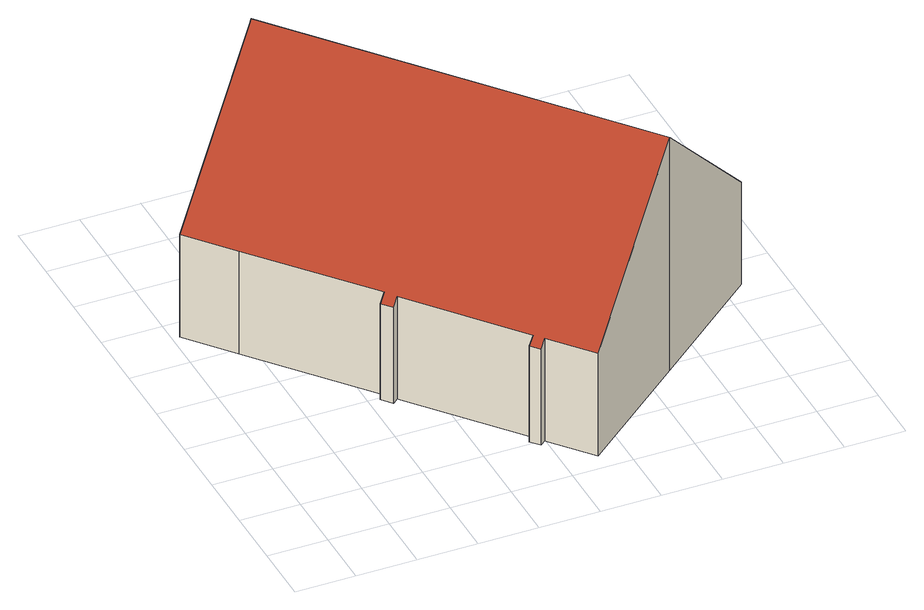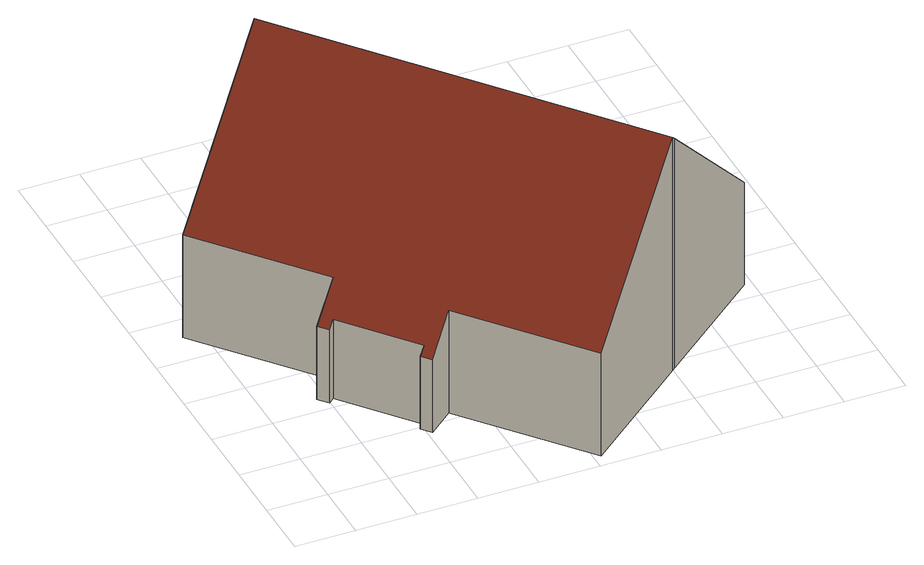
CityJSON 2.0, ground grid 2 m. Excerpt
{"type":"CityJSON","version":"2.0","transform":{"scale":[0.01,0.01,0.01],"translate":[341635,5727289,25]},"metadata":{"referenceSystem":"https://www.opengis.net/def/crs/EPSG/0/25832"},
"CityObjects":{
"building1":{"type":"Building","attributes":{"Geometrietyp2DReferenz":"3000","Gemeindeschluessel":"05170016","function":"31001_1210","roofType":"3100","measuredHeight":8.55},"address":[{"country":"Germany","locality":"Hünxe","thoroughfareNumber":"5","thoroughfareName":"Weseler Weg"}],"geometry":[{"type":"Solid","lod":"2","boundaries":[[[[0,1,2,3]],[[4,5,1,0]],[[6,7,5,4]],[[8,9,7,6]],[[10,11,9,8]],[[12,13,11,10]],[[14,15,13,12]],[[16,17,15,14]],[[18,19,17,16]],[[20,21,19,18]],[[22,23,21,20]],[[24,25,23,22]],[[26,27,25,24]],[[28,29,27,26]],[[30,31,29,28]],[[32,33,31,30]],[[34,35,33,32]],[[36,37,35,34]],[[38,39,37,36]],[[40,41,39,38]],[[42,43,41,40]],[[44,45,43,42]],[[46,47,45,44]],[[3,2,47,46]],[[8,6,4,0,3,46,44,42,40,38,36,34,32,10]],[[30,28,26,24,22,20,18,16,14,12,10,32]],[[1,5,7,9,11,13,15,17,19,21,23,25,27,29,31,33,35,37,39,41,43,45,47,2]]]],"semantics":{"surfaces":[{"type":"WallSurface"},{"type":"RoofSurface"},{"type":"GroundSurface"}],"values":[[0,0,0,0,0,0,0,0,0,0,0,0,0,0,0,0,0,0,0,0,0,0,0,0,1,1,2]]}}]}
},
"vertices":[
[459,609,428],[459,609,51],[439,592,51],[439,592,402],[151,978,427],[151,978,51],[25,1130,427],[25,1130,51],[389,1432,892],[389,1432,51],[399,1441,906],[399,1441,51],[774,1752,427],[774,1752,51],[1098,1364,426],[1098,1364,51],[1183,1435,317],[1183,1435,51],[1209,1404,317],[1209,1404,51],[1190,1388,341],[1190,1388,51],[1382,1156,342],[1382,1156,51],[1401,1172,318],[1401,1172,51],[1428,1139,318],[1428,1139,51],[1343,1068,427],[1343,1068,51],[1662,685,427],[1662,685,51],[1287,373,906],[1287,373,51],[912,62,427],[912,62,51],[799,197,427],[799,197,51],[780,181,402],[780,181,51],[754,212,402],[754,212,51],[774,227,426],[774,227,51],[486,574,426],[486,574,51],[467,558,402],[467,558,51]
]}
